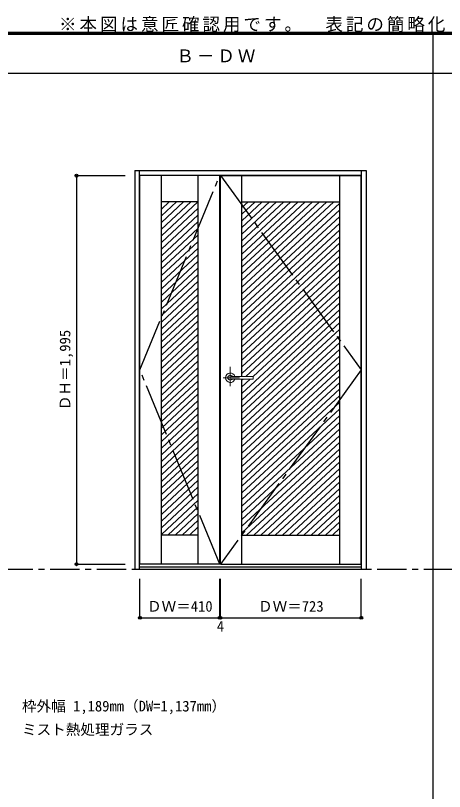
# Model space of a CAD drawing. Units: millimetres, scale not verified. Extents: x -6000 to 5700, y -4307 to 4260.
# Drawn here: x 1291 to 3496, y 276 to 4260 of the extents above; entities that cross this region are included whole.
import ezdxf
from ezdxf.enums import TextEntityAlignment as Align

# ---------------------------------------------------------------- set-up
doc = ezdxf.new("R2010")
doc.units = ezdxf.units.MM
doc.header["$LTSCALE"] = 30
doc.header["$PDMODE"] = 32
doc.header["$PDSIZE"] = 15
doc.linetypes.add('CHAIN1', pattern=[8, 5, -1, 1, -1])
doc.linetypes.add('CHAIN2', pattern=[12, 9, -1, 1, -1])
for name, color, linetype in [('0-1_通り芯', 7, 'CHAIN1'), ('0-2_扉', 7, 'Continuous'), ('0-4_枠', 3, 'Continuous'), ('0-7', 7, 'CHAIN2'), ('0-A_文字', 7, 'Continuous'), ('0-B_寸法', 7, 'Continuous'), ('F-1_枠', 6, 'Continuous'), ('F-A_文字', 7, 'Continuous')]:
    doc.layers.add(name, color=color, linetype=linetype)
doc.layers.add('0-5_レバー', color=7, linetype='Continuous', lineweight=18)
doc.layers.add('0-C_ハッチ', color=4, linetype='Continuous', lineweight=18)
doc.styles.add('ＭＳ ゴシック', font='')
doc.styles.get('ＭＳ ゴシック').set_extended_font_data('MS Gothic')

msp = doc.modelspace()

# ---------------------------------------------------------------- linework, layer by layer
at = {"layer": '0-1_通り芯'}
msp.add_line((-5490, 1418), (5690, 1418), dxfattribs=at)
at = {"layer": '0-2_扉'}
for p, q in [((1930.8, 1443), (1930.8, 3438)), ((2040.8, 1443), (2040.8, 3438)), ((2230.8, 1443), (2230.8, 3438)), ((2344.8, 1443), (2344.8, 3438)), ((2344.8, 3438), (3067.8, 3438)), ((2454.8, 2407.5), (2454.8, 3438)), ((2957.8, 1443), (2957.8, 3438)), ((3067.8, 1443), (3067.8, 3438)), ((2230.8, 3303), (2040.8, 3303)), ((2454.8, 3303), (2957.8, 3303)), ((2454.8, 1443), (2454.8, 2393.5)), ((2230.8, 1593), (2040.8, 1593)), ((2454.8, 1593), (2957.8, 1593)), ((2340.8, 1443), (1930.8, 1443)), ((2344.8, 1443), (3067.8, 1443))]:
    msp.add_line(p, q, dxfattribs=at)
msp.add_lwpolyline([(2340.8, 1443), (2340.8, 3438), (1930.8, 3438)], dxfattribs=at)
at = {"layer": '0-4_枠'}
for p, q in [((1904.8, 3465), (1904.8, 1418)), ((1904.8, 3465), (3093.8, 3465)), ((1928.8, 1418), (1928.8, 3465)), ((1928.8, 3441), (3069.8, 3441)), ((3069.8, 1418), (3069.8, 3465)), ((3093.8, 3465), (3093.8, 1418)), ((1904.8, 1418), (3093.8, 1418)), ((1928.8, 1430), (3069.8, 1430))]:
    msp.add_line(p, q, dxfattribs=at)
at = {"layer": '0-5_レバー', "color": 4, "linetype": 'CHAIN1'}
for p, q in [((2395.3, 2456.96), (2395.3, 2357.11)), ((2442.1, 2400.5), (2359.08, 2400.5))]:
    msp.add_line(p, q, dxfattribs=at)
at = {"layer": '0-5_レバー'}
for q in [(2512.3, 2405.99), (2512.3, 2395)]:
    msp.add_line((2512.3, 2400.5), q, dxfattribs=at)
for points in [[(2405.26, 2407.49), (2404.49, 2408.28), (2402.52, 2409.65), (2400.27, 2410.66), (2397.84, 2411.29), (2395.3, 2411.5), (2392.76, 2411.29), (2390.33, 2410.66), (2388.08, 2409.65), (2386.11, 2408.28), (2384.49, 2406.61), (2383.29, 2404.71), (2382.55, 2402.65), (2382.3, 2400.5), (2382.55, 2398.35), (2383.29, 2396.29), (2384.49, 2394.39), (2386.11, 2392.72), (2388.08, 2391.35), (2390.33, 2390.34), (2392.76, 2389.71), (2395.3, 2389.5), (2397.84, 2389.71), (2400.27, 2390.34), (2402.52, 2391.35), (2404.49, 2392.72), (2405.26, 2393.51)], [(2510.8, 2407.5), (2501.07, 2407.5), (2490.89, 2407.5), (2481.29, 2407.5), (2472.3, 2407.5), (2463.89, 2407.5), (2456.08, 2407.5), (2449.26, 2407.5), (2442.96, 2407.5), (2437.19, 2407.5), (2431.95, 2407.5), (2427.16, 2407.5), (2422.5, 2407.5), (2418.3, 2407.5), (2414.55, 2407.5), (2412.55, 2407.5), (2410.7, 2407.5), (2408.69, 2407.49), (2406.28, 2407.49), (2404.79, 2407.49), (2403.25, 2407.49), (2401.73, 2407.49), (2400.63, 2407.49), (2400.17, 2407.49), (2400.17, 2407.48)], [(2400.32, 2393.51), (2400.45, 2393.51), (2400.89, 2393.51), (2401.61, 2393.51), (2402.63, 2393.51), (2403.89, 2393.51), (2405.24, 2393.51), (2408.1, 2393.51), (2411.08, 2393.5), (2414.1, 2393.5), (2417.14, 2393.5), (2420.21, 2393.5), (2423.29, 2393.5), (2427.29, 2393.5), (2431.7, 2393.5), (2436.67, 2393.5), (2442.2, 2393.5), (2448.29, 2393.5), (2454.94, 2393.5), (2462.15, 2393.5), (2470.74, 2393.5), (2480, 2393.5), (2489.94, 2393.5), (2500.55, 2393.5), (2510.8, 2393.5)], [(2510.8, 2407.5), (2501.72, 2407.5), (2501.32, 2407.5)]]:
    msp.add_lwpolyline(points, dxfattribs=at)
for centre, radius, start, end in [((2395.3, 2400.5), 24.55, 16.59952, 343.36736), ((2510.8, 2406), 1.5, 0.00847, 89.9163), ((2510.8, 2406), 1.5, 360, 90.17419), ((2510.8, 2395), 1.5, 270.16419, 0), ((2510.8, 2395), 1.5, 269.91059, 359.99153)]:
    msp.add_arc(centre, radius, start, end, dxfattribs=at)
at = {"layer": '0-7'}
for points in [[(2340.8, 1443), (1930.8, 2440.5), (2340.8, 3438)], [(2344.8, 3438), (3067.8, 2440.5), (2344.8, 1443)]]:
    msp.add_lwpolyline(points, dxfattribs=at)
at = {"layer": '0-B_寸法', "color": 4}
for p, q in [((1604.8, 3438), (1604.8, 1443)), ((1604.8, 3438), (1854.8, 3438)), ((1604.8, 1443), (1854.8, 1443)), ((1930.8, 1168), (1930.8, 1368)), ((2340.8, 1168), (2340.8, 1368)), ((3067.8, 1168), (3067.8, 1368)), ((2344.8, 1168), (3067.8, 1168))]:
    msp.add_line(p, q, dxfattribs=at)
msp.add_lwpolyline([(1930.8, 1168), (2340.8, 1168), (2344.8, 1168), (2344.8, 1368)], dxfattribs=at)
at = {"layer": '0-B_寸法'}
for p in [(1604.8, 3438), (1604.8, 1443), (1930.8, 1168), (2340.8, 1168), (2344.8, 1168), (3067.8, 1168)]:
    msp.add_point(p, dxfattribs=at)
at = {"layer": '0-C_ハッチ'}
for p, q in [((2081.38, 3303), (2040.8, 3265.42)), ((2228.57, 3303), (2040.8, 3129.14)), ((2191.77, 3303), (2040.8, 3163.21)), ((2154.98, 3303), (2040.8, 3197.28)), ((2118.18, 3303), (2040.8, 3231.35)), ((2230.8, 3270.99), (2040.8, 3095.07)), ((2522.94, 3303), (2454.8, 3239.9)), ((2559.74, 3303), (2454.8, 3205.83)), ((2596.54, 3303), (2454.8, 3171.76)), ((2633.33, 3303), (2454.8, 3137.69)), ((2486.15, 3303), (2454.8, 3273.97)), ((2670.13, 3303), (2454.8, 3103.62)), ((2706.93, 3303), (2454.8, 3069.55)), ((2743.72, 3303), (2454.8, 3035.48)), ((2780.52, 3303), (2454.8, 3001.41)), ((2817.32, 3303), (2454.8, 2967.34)), ((2854.12, 3303), (2454.8, 2933.26)), ((2890.91, 3303), (2454.8, 2899.19)), ((2927.71, 3303), (2454.8, 2865.12)), ((2957.8, 3296.79), (2454.8, 2831.05)), ((2230.8, 3236.92), (2040.8, 3061)), ((2957.8, 3262.72), (2454.8, 2796.98)), ((2957.8, 3228.65), (2454.8, 2762.91)), ((2230.8, 3202.85), (2040.8, 3026.93)), ((2957.8, 3194.58), (2454.8, 2728.84)), ((2230.8, 3168.78), (2040.8, 2992.85)), ((2957.8, 3160.51), (2454.8, 2694.77)), ((2230.8, 3134.71), (2040.8, 2958.78)), ((2957.8, 3126.44), (2454.8, 2660.7)), ((2230.8, 3100.64), (2040.8, 2924.71)), ((2957.8, 3092.37), (2454.8, 2626.62)), ((2230.8, 3066.57), (2040.8, 2890.64)), ((2230.8, 3032.5), (2040.8, 2856.57)), ((2957.8, 3058.29), (2454.8, 2592.55)), ((2230.8, 2998.43), (2040.8, 2822.5)), ((2957.8, 3024.22), (2454.8, 2558.48)), ((2957.8, 2990.15), (2454.8, 2524.41)), ((2230.8, 2964.35), (2040.8, 2788.43)), ((2957.8, 2956.08), (2454.8, 2490.34)), ((2230.8, 2930.28), (2040.8, 2754.36)), ((2957.8, 2922.01), (2454.8, 2456.27)), ((2230.8, 2896.21), (2040.8, 2720.29)), ((2957.8, 2887.94), (2454.8, 2422.2)), ((2230.8, 2862.14), (2040.8, 2686.21)), ((2957.8, 2853.87), (2475.72, 2407.5)), ((2230.8, 2828.07), (2040.8, 2652.14)), ((2230.8, 2794), (2040.8, 2618.07)), ((2957.8, 2819.8), (2511.95, 2406.97)), ((2230.8, 2759.93), (2040.8, 2584)), ((2957.8, 2785.73), (2454.8, 2319.99)), ((2957.8, 2751.65), (2454.8, 2285.91)), ((2230.8, 2725.86), (2040.8, 2549.93)), ((2957.8, 2717.58), (2454.8, 2251.84)), ((2230.8, 2691.79), (2040.8, 2515.86)), ((2957.8, 2683.51), (2454.8, 2217.77)), ((2230.8, 2657.71), (2040.8, 2481.79)), ((2957.8, 2649.44), (2454.8, 2183.7)), ((2230.8, 2623.64), (2040.8, 2447.72)), ((2957.8, 2615.37), (2454.8, 2149.63)), ((2230.8, 2589.57), (2040.8, 2413.65)), ((2230.8, 2555.5), (2040.8, 2379.58)), ((2957.8, 2581.3), (2454.8, 2115.56)), ((2230.8, 2521.43), (2040.8, 2345.5)), ((2957.8, 2547.23), (2454.8, 2081.49)), ((2957.8, 2513.16), (2454.8, 2047.42)), ((2230.8, 2487.36), (2040.8, 2311.43)), ((2957.8, 2479.09), (2454.8, 2013.35)), ((2230.8, 2453.29), (2040.8, 2277.36)), ((2957.8, 2445.02), (2454.8, 1979.27)), ((2230.8, 2419.22), (2040.8, 2243.29)), ((2957.8, 2410.94), (2454.8, 1945.2)), ((2460.6, 2393.5), (2454.8, 2388.13)), ((2497.4, 2393.5), (2454.8, 2354.06)), ((2230.8, 2385.15), (2040.8, 2209.22)), ((2230.8, 2351.08), (2040.8, 2175.15)), ((2957.8, 2376.87), (2454.8, 1911.13)), ((2230.8, 2317), (2040.8, 2141.08)), ((2957.8, 2342.8), (2454.8, 1877.06)), ((2230.8, 2282.93), (2040.8, 2107.01)), ((2957.8, 2308.73), (2454.8, 1842.99)), ((2957.8, 2274.66), (2454.8, 1808.92)), ((2230.8, 2248.86), (2040.8, 2072.94)), ((2957.8, 2240.59), (2454.8, 1774.85)), ((2230.8, 2214.79), (2040.8, 2038.86)), ((2957.8, 2206.52), (2454.8, 1740.78)), ((2230.8, 2180.72), (2040.8, 2004.79)), ((2957.8, 2172.45), (2454.8, 1706.71)), ((2230.8, 2146.65), (2040.8, 1970.72)), ((2230.8, 2112.58), (2040.8, 1936.65)), ((2957.8, 2138.38), (2454.8, 1672.63)), ((2230.8, 2078.51), (2040.8, 1902.58)), ((2957.8, 2104.3), (2454.8, 1638.56)), ((2230.8, 2044.44), (2040.8, 1868.51)), ((2957.8, 2070.23), (2454.8, 1604.49)), ((2957.8, 2036.16), (2479.18, 1593)), ((2230.8, 2010.36), (2040.8, 1834.44)), ((2957.8, 2002.09), (2515.98, 1593)), ((2230.8, 1976.29), (2040.8, 1800.37)), ((2957.8, 1968.02), (2552.78, 1593)), ((2230.8, 1942.22), (2040.8, 1766.3)), ((2957.8, 1933.95), (2589.57, 1593)), ((2230.8, 1908.15), (2040.8, 1732.23)), ((2230.8, 1874.08), (2040.8, 1698.15)), ((2957.8, 1899.88), (2626.37, 1593)), ((2230.8, 1840.01), (2040.8, 1664.08)), ((2957.8, 1865.81), (2663.17, 1593)), ((2230.8, 1805.94), (2040.8, 1630.01)), ((2957.8, 1831.74), (2699.97, 1593)), ((2957.8, 1797.67), (2736.76, 1593)), ((2230.8, 1771.87), (2040.8, 1595.94)), ((2957.8, 1763.59), (2773.56, 1593)), ((2230.8, 1737.8), (2074.42, 1593)), ((2957.8, 1729.52), (2810.36, 1593)), ((2230.8, 1703.73), (2111.22, 1593)), ((2957.8, 1695.45), (2847.15, 1593)), ((2230.8, 1669.65), (2148.01, 1593)), ((2230.8, 1635.58), (2184.81, 1593)), ((2957.8, 1661.38), (2883.95, 1593)), ((2957.8, 1627.31), (2920.75, 1593))]:
    msp.add_line(p, q, dxfattribs=at)
at = {"layer": 'F-1_枠'}
for p, q in [((-6000, 4175), (5700, 4175)), ((-6000, 4170), (5700, 4170)), ((-6000, 4165), (5700, 4165)), ((3436.4, 4175), (3436.4, -3790)), ((-6000, 3965), (5700, 3965))]:
    msp.add_line(p, q, dxfattribs=at)

# ---------------------------------------------------------------- texts
at = {"layer": '0-A_文字', "style": 'ＭＳ ゴシック'}
for s, p in [('枠外幅 1,189mm（DW=1,137mm）', (1324.8, 670.5)), ('ミスト熱処理ガラス', (1324.8, 550.5))]:
    msp.add_text(s, height=54.99, dxfattribs=at).set_placement(p, align=Align.BOTTOM_LEFT)
at = {"layer": '0-A_文字', "insert": (2118.1, 4020), "char_height": 65.98, "attachment_point": 7, "style": 'ＭＳ ゴシック'}
msp.add_mtext('\\T1.17;Ｂ－ＤＷ', dxfattribs=at)
at = {"layer": '0-B_寸法', "style": 'ＭＳ ゴシック'}
msp.add_text('ＤＨ＝1,995', height=54.99, rotation=90, dxfattribs=at).set_placement((1589.8, 2234.25), align=Align.BOTTOM_LEFT)
for s, p in [('ＤＷ＝410', (1967.05, 1183)), ('ＤＷ＝723', (2537.55, 1183)), ('4', (2326.05, 1080.61))]:
    msp.add_text(s, height=54.99, dxfattribs=at).set_placement(p, align=Align.BOTTOM_LEFT)
at = {"layer": 'F-A_文字', "insert": (1515, 4175), "char_height": 65.98, "attachment_point": 7, "style": 'ＭＳ ゴシック'}
msp.add_mtext('\\T1.17;※本図は意匠確認用です。\u3000表記の簡略化している部位がございますのでご注意下さい。', dxfattribs=at)

doc.saveas('drawing.dxf')
